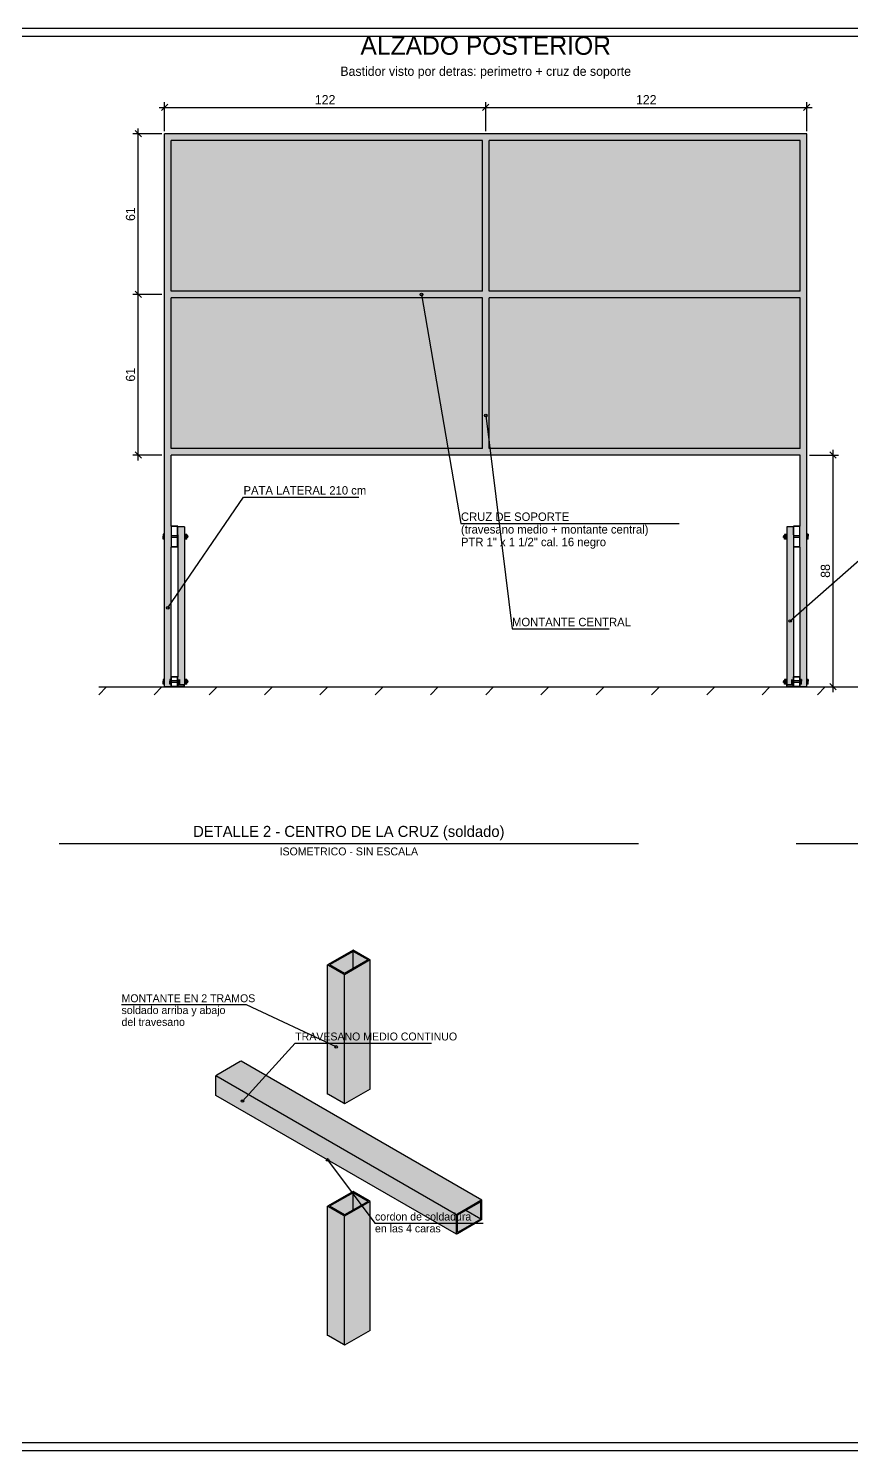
# Model space of a CAD drawing. Extents: x -37 to 1122, y -290 to 250.
# Drawn here: x 278 to 591, y -290 to 250 of the extents above; entities that cross this region are included whole.
import ezdxf
from ezdxf.enums import TextEntityAlignment as Align

# ---------------------------------------------------------------- set-up
doc = ezdxf.new("R2010")
doc.units = 0
doc.header["$LTSCALE"] = 4
for name, color, linetype in [('COTAS', 1, 'CONTINUOUS'), ('HERRAJES', 30, 'CONTINUOUS'), ('MARCO', 7, 'CONTINUOUS'), ('PISO', 8, 'CONTINUOUS'), ('RELLENO', 7, 'CONTINUOUS'), ('TEXTO', 7, 'CONTINUOUS'), ('TUBO', 8, 'CONTINUOUS')]:
    doc.layers.add(name, color=color, linetype=linetype)

msp = doc.modelspace()

# ---------------------------------------------------------------- linework, layer by layer
at = {"layer": 'COTAS'}
for p, q in [((330, 211), (330, 222)), ((452, 211), (452, 222)), ((452, 211), (452, 222)), ((574, 211), (574, 222)), ((328, 220), (454, 220)), ((328.8, 218.8), (331.2, 221.2)), ((450, 220), (576, 220)), ((450.8, 218.8), (453.2, 221.2)), ((450.8, 218.8), (453.2, 221.2)), ((572.8, 218.8), (575.2, 221.2)), ((321.2, 208.8), (318.8, 211.2)), ((320, 147), (320, 212)), ((329, 210), (318, 210)), ((329, 149), (318, 149)), ((329, 149), (318, 149)), ((321.2, 147.8), (318.8, 150.2)), ((321.2, 147.8), (318.8, 150.2)), ((320, 86), (320, 151)), ((329, 88), (318, 88)), ((321.2, 86.8), (318.8, 89.2)), ((575, 88), (586, 88)), ((585.2, 86.8), (582.8, 89.2)), ((584, -2), (584, 90)), ((575, 0), (586, 0)), ((585.2, -1.2), (582.8, 1.2))]:
    msp.add_line(p, q, dxfattribs=at)
at = {"layer": 'HERRAJES'}
for p, q in [((329.5, 57.931746), (329.5, 57.789896)), ((330, 57.931746), (329.5, 57.931746)), ((329.5, 57.789896), (329.5, 57.527792)), ((329.5, 57.527792), (329.5, 57.185336)), ((329.5, 56.814664), (329.5, 57.185336)), ((329.5, 56.472208), (329.5, 56.814664)), ((329.5, 56.210104), (329.5, 56.472208)), ((329.5, 56.068254), (329.5, 56.210104)), ((330, 56.068254), (329.5, 56.068254)), ((334.93, 57.311399), (332.69, 57.311399)), ((334.93, 56.688601), (332.69, 56.688601)), ((337.82, 57.311399), (337.62, 57.311399)), ((337.82, 56.688601), (337.62, 56.688601)), ((337.82, 57.9025), (337.82, 57.45125)), ((338.52, 57.9025), (337.82, 57.9025)), ((337.82, 56.54875), (337.82, 57.45125)), ((338.52, 57.45125), (337.82, 57.45125)), ((337.82, 56.0975), (337.82, 56.54875)), ((338.52, 56.54875), (337.82, 56.54875)), ((338.52, 56.0975), (337.82, 56.0975)), ((338.52, 57.9025), (338.52, 57.45125)), ((338.52, 56.54875), (338.52, 57.45125)), ((338.82, 57.311399), (338.52, 57.311399)), ((338.82, 56.688601), (338.52, 56.688601)), ((338.52, 56.0975), (338.52, 56.54875)), ((338.82, 57.311399), (338.82, 57.263992)), ((338.82, 57.263992), (338.82, 57.176394)), ((338.82, 57.176394), (338.82, 57.061941)), ((338.82, 56.938059), (338.82, 57.061941)), ((338.82, 56.823606), (338.82, 56.938059)), ((338.82, 56.736008), (338.82, 56.823606)), ((338.82, 56.688601), (338.82, 56.736008)), ((565.18, 57.311399), (565.18, 57.263992)), ((565.48, 57.311399), (565.18, 57.311399)), ((565.18, 57.263992), (565.18, 57.176394)), ((565.18, 57.176394), (565.18, 57.061941)), ((565.18, 56.938059), (565.18, 57.061941)), ((565.18, 56.823606), (565.18, 56.938059)), ((565.18, 56.736008), (565.18, 56.823606)), ((565.18, 56.688601), (565.18, 56.736008)), ((565.48, 56.688601), (565.18, 56.688601)), ((565.48, 57.9025), (565.48, 57.45125)), ((566.18, 57.9025), (565.48, 57.9025)), ((565.48, 56.54875), (565.48, 57.45125)), ((566.18, 57.45125), (565.48, 57.45125)), ((565.48, 56.0975), (565.48, 56.54875)), ((566.18, 56.54875), (565.48, 56.54875)), ((566.18, 56.0975), (565.48, 56.0975)), ((566.18, 57.9025), (566.18, 57.45125)), ((566.18, 56.54875), (566.18, 57.45125)), ((566.38, 57.311399), (566.18, 57.311399)), ((566.38, 56.688601), (566.18, 56.688601)), ((566.18, 56.0975), (566.18, 56.54875)), ((571.31, 57.311399), (569.07, 57.311399)), ((571.31, 56.688601), (569.07, 56.688601)), ((574.5, 57.931746), (574, 57.931746)), ((574.5, 56.068254), (574, 56.068254)), ((574.5, 57.931746), (574.5, 57.789896)), ((574.5, 57.789896), (574.5, 57.527792)), ((574.5, 57.527792), (574.5, 57.185336)), ((574.5, 56.814664), (574.5, 57.185336)), ((574.5, 56.472208), (574.5, 56.814664)), ((574.5, 56.210104), (574.5, 56.472208)), ((574.5, 56.068254), (574.5, 56.210104)), ((329.5, 2.836746), (329.5, 2.694896)), ((330, 2.836746), (329.5, 2.836746)), ((329.5, 2.694896), (329.5, 2.432792)), ((329.5, 2.432792), (329.5, 2.090336)), ((329.5, 1.719664), (329.5, 2.090336)), ((329.5, 1.377208), (329.5, 1.719664)), ((329.5, 1.115104), (329.5, 1.377208)), ((329.5, 0.973254), (329.5, 1.115104)), ((330, 0.973254), (329.5, 0.973254)), ((332.04, 2.836746), (332.04, 2.694896)), ((332.54, 2.836746), (332.04, 2.836746)), ((332.04, 2.694896), (332.04, 2.432792)), ((332.04, 2.432792), (332.04, 2.090336)), ((332.04, 1.719664), (332.04, 2.090336)), ((332.04, 1.377208), (332.04, 1.719664)), ((332.04, 1.115104), (332.04, 1.377208)), ((332.04, 0.973254), (332.04, 1.115104)), ((332.54, 0.973254), (332.04, 0.973254)), ((334.93, 2.216399), (332.69, 2.216399)), ((334.93, 1.593601), (332.69, 1.593601)), ((337.82, 2.216399), (337.62, 2.216399)), ((337.82, 1.593601), (337.62, 1.593601)), ((337.82, 2.8075), (337.82, 2.35625)), ((338.52, 2.8075), (337.82, 2.8075)), ((337.82, 1.45375), (337.82, 2.35625)), ((338.52, 2.35625), (337.82, 2.35625)), ((337.82, 1.0025), (337.82, 1.45375)), ((338.52, 1.45375), (337.82, 1.45375)), ((338.52, 1.0025), (337.82, 1.0025)), ((338.52, 2.8075), (338.52, 2.35625)), ((338.52, 1.45375), (338.52, 2.35625)), ((338.82, 2.216399), (338.52, 2.216399)), ((338.82, 1.593601), (338.52, 1.593601)), ((338.52, 1.0025), (338.52, 1.45375)), ((338.82, 2.216399), (338.82, 2.168992)), ((338.82, 2.168992), (338.82, 2.081394)), ((338.82, 2.081394), (338.82, 1.966941)), ((338.82, 1.843059), (338.82, 1.966941)), ((338.82, 1.728606), (338.82, 1.843059)), ((338.82, 1.641008), (338.82, 1.728606)), ((338.82, 1.593601), (338.82, 1.641008)), ((565.18, 2.216399), (565.18, 2.168992)), ((565.48, 2.216399), (565.18, 2.216399)), ((565.18, 2.168992), (565.18, 2.081394)), ((565.18, 2.081394), (565.18, 1.966941)), ((565.18, 1.843059), (565.18, 1.966941)), ((565.18, 1.728606), (565.18, 1.843059)), ((565.18, 1.641008), (565.18, 1.728606)), ((565.18, 1.593601), (565.18, 1.641008)), ((565.48, 1.593601), (565.18, 1.593601)), ((565.48, 2.8075), (565.48, 2.35625)), ((566.18, 2.8075), (565.48, 2.8075)), ((565.48, 1.45375), (565.48, 2.35625)), ((566.18, 2.35625), (565.48, 2.35625)), ((565.48, 1.0025), (565.48, 1.45375)), ((566.18, 1.45375), (565.48, 1.45375)), ((566.18, 1.0025), (565.48, 1.0025)), ((566.18, 2.8075), (566.18, 2.35625)), ((566.18, 1.45375), (566.18, 2.35625)), ((566.38, 2.216399), (566.18, 2.216399)), ((566.38, 1.593601), (566.18, 1.593601)), ((566.18, 1.0025), (566.18, 1.45375)), ((571.31, 2.216399), (569.07, 2.216399)), ((571.31, 1.593601), (569.07, 1.593601)), ((571.96, 2.836746), (571.46, 2.836746)), ((571.96, 0.973254), (571.46, 0.973254)), ((571.96, 2.836746), (571.96, 2.694896)), ((571.96, 2.694896), (571.96, 2.432792)), ((571.96, 2.432792), (571.96, 2.090336)), ((571.96, 1.719664), (571.96, 2.090336)), ((571.96, 1.377208), (571.96, 1.719664)), ((571.96, 1.115104), (571.96, 1.377208)), ((571.96, 0.973254), (571.96, 1.115104)), ((574.5, 2.836746), (574, 2.836746)), ((574.5, 0.973254), (574, 0.973254)), ((574.5, 2.836746), (574.5, 2.694896)), ((574.5, 2.694896), (574.5, 2.432792)), ((574.5, 2.432792), (574.5, 2.090336)), ((574.5, 1.719664), (574.5, 2.090336)), ((574.5, 1.377208), (574.5, 1.719664)), ((574.5, 1.115104), (574.5, 1.377208)), ((574.5, 0.973254), (574.5, 1.115104))]:
    msp.add_line(p, q, dxfattribs=at)
at = {"layer": 'MARCO'}
for p, q in [((1122, 250), (-37, 250)), ((1119, 247), (-34, 247)), ((-37, -290.003046), (1122, -290.003046)), ((-34, -287.003046), (1119, -287.003046))]:
    msp.add_line(p, q, dxfattribs=at)
at = {"layer": 'PISO'}
for p, q in [((305, 0), (599, 0)), ((308, 0), (305, -3)), ((329, 0), (326, -3)), ((350, 0), (347, -3)), ((371, 0), (368, -3)), ((392, 0), (389, -3)), ((413, 0), (410, -3)), ((434, 0), (431, -3)), ((455, 0), (452, -3)), ((476, 0), (473, -3)), ((497, 0), (494, -3)), ((518, 0), (515, -3)), ((539, 0), (536, -3)), ((560, 0), (557, -3)), ((581, 0), (578, -3))]:
    msp.add_line(p, q, dxfattribs=at)
at = {"layer": 'RELLENO', "color": 150}
for points in [[(330, 210), (330, 88), (574, 88)], [(574, 88), (574, 210), (330, 210)]]:
    msp.add_solid(points, dxfattribs=at)
at = {"layer": 'RELLENO', "color": 250}
for points in [[(330, 210), (330, 0), (330.15, 0)], [(330.15, 0), (330.15, 210), (330, 210)], [(330.15, 210), (330.15, 0), (332.39, 0)], [(332.39, 0), (332.39, 210), (330.15, 210)], [(330.15, 210), (330.15, 0), (332.39, 0)], [(332.39, 0), (332.39, 210), (330.15, 210)], [(332.39, 210), (332.39, 0), (332.54, 0)], [(332.54, 0), (332.54, 210), (332.39, 210)], [(332.54, 210), (332.54, 207.46), (571.46, 207.46)], [(571.46, 207.46), (571.46, 210), (332.54, 210)], [(332.54, 210), (332.54, 209.85), (571.46, 209.85)], [(571.46, 209.85), (571.46, 210), (332.54, 210)], [(332.54, 210), (332.54, 207.46), (571.46, 207.46)], [(571.46, 207.46), (571.46, 210), (332.54, 210)], [(332.54, 207.61), (332.54, 207.46), (571.46, 207.46)], [(571.46, 207.46), (571.46, 207.61), (332.54, 207.61)], [(450.73, 207.46), (450.73, 150.27), (450.88, 150.27)], [(450.88, 150.27), (450.88, 207.46), (450.73, 207.46)], [(450.88, 207.46), (450.88, 150.27), (453.12, 150.27)], [(453.12, 150.27), (453.12, 207.46), (450.88, 207.46)], [(450.88, 207.46), (450.88, 150.27), (453.12, 150.27)], [(453.12, 150.27), (453.12, 207.46), (450.88, 207.46)], [(453.12, 207.46), (453.12, 150.27), (453.27, 150.27)], [(453.27, 150.27), (453.27, 207.46), (453.12, 207.46)], [(571.46, 210), (571.46, 0), (571.61, 0)], [(571.61, 0), (571.61, 210), (571.46, 210)], [(571.61, 210), (571.61, 0), (573.85, 0)], [(573.85, 0), (573.85, 210), (571.61, 210)], [(571.61, 210), (571.61, 0), (573.85, 0)], [(573.85, 0), (573.85, 210), (571.61, 210)], [(573.85, 210), (573.85, 0), (574, 0)], [(574, 0), (574, 210), (573.85, 210)], [(332.54, 150.27), (332.54, 147.73), (571.46, 147.73)], [(571.46, 147.73), (571.46, 150.27), (332.54, 150.27)], [(332.54, 150.27), (332.54, 150.12), (571.46, 150.12)], [(571.46, 150.12), (571.46, 150.27), (332.54, 150.27)], [(332.54, 150.27), (332.54, 147.73), (571.46, 147.73)], [(571.46, 147.73), (571.46, 150.27), (332.54, 150.27)], [(332.54, 147.88), (332.54, 147.73), (571.46, 147.73)], [(571.46, 147.73), (571.46, 147.88), (332.54, 147.88)], [(450.73, 147.73), (450.73, 90.54), (450.88, 90.54)], [(450.88, 90.54), (450.88, 147.73), (450.73, 147.73)], [(450.88, 147.73), (450.88, 90.54), (453.12, 90.54)], [(453.12, 90.54), (453.12, 147.73), (450.88, 147.73)], [(450.88, 147.73), (450.88, 90.54), (453.12, 90.54)], [(453.12, 90.54), (453.12, 147.73), (450.88, 147.73)], [(453.12, 147.73), (453.12, 90.54), (453.27, 90.54)], [(453.27, 90.54), (453.27, 147.73), (453.12, 147.73)], [(332.54, 90.54), (332.54, 88), (571.46, 88)], [(571.46, 88), (571.46, 90.54), (332.54, 90.54)], [(332.54, 90.54), (332.54, 90.39), (571.46, 90.39)], [(571.46, 90.39), (571.46, 90.54), (332.54, 90.54)], [(332.54, 90.54), (332.54, 88), (571.46, 88)], [(571.46, 88), (571.46, 90.54), (332.54, 90.54)], [(332.54, 88.15), (332.54, 88), (571.46, 88)], [(571.46, 88), (571.46, 88.15), (332.54, 88.15)], [(332.54, 61), (332.54, 53), (332.69, 53)], [(332.69, 53), (332.69, 61), (332.54, 61)], [(332.69, 61), (332.69, 60.85), (334.93, 60.85)], [(334.93, 60.85), (334.93, 61), (332.69, 61)], [(334.93, 61), (334.93, 53), (335.08, 53)], [(335.08, 53), (335.08, 61), (334.93, 61)], [(335.08, 0.722271), (335.23, 0.722271), (335.23, 60.80038)], [(335.23, 60.80038), (335.08, 60.80038), (335.08, 0.722271)], [(335.23, 0.722271), (337.47, 0.722271), (337.47, 60.80038)], [(337.47, 60.80038), (335.23, 60.80038), (335.23, 0.722271)], [(337.47, 0.722271), (337.62, 0.722271), (337.62, 60.80038)], [(337.62, 60.80038), (337.47, 60.80038), (337.47, 0.722271)], [(566.38, 0.722271), (566.53, 0.722271), (566.53, 60.80038)], [(566.53, 60.80038), (566.38, 60.80038), (566.38, 0.722271)], [(566.53, 0.722271), (568.77, 0.722271), (568.77, 60.80038)], [(568.77, 60.80038), (566.53, 60.80038), (566.53, 0.722271)], [(568.77, 0.722271), (568.92, 0.722271), (568.92, 60.80038)], [(568.92, 60.80038), (568.77, 60.80038), (568.77, 0.722271)], [(568.92, 61), (568.92, 53), (569.07, 53)], [(569.07, 53), (569.07, 61), (568.92, 61)], [(569.07, 61), (569.07, 60.85), (571.31, 60.85)], [(571.31, 60.85), (571.31, 61), (569.07, 61)], [(571.31, 61), (571.31, 53), (571.46, 53)], [(571.46, 53), (571.46, 61), (571.31, 61)], [(335.23, 0), (337.47, 0), (337.47, 58.285786)], [(337.47, 58.285786), (335.23, 58.285786), (335.23, 0)], [(566.53, 0), (568.77, 0), (568.77, 58.285786)], [(568.77, 58.285786), (566.53, 58.285786), (566.53, 0)], [(332.69, 53.15), (332.69, 53), (334.93, 53)], [(334.93, 53), (334.93, 53.15), (332.69, 53.15)], [(569.07, 53.15), (569.07, 53), (571.31, 53)], [(571.31, 53), (571.31, 53.15), (569.07, 53.15)], [(332.54, 3.81), (332.54, 0), (332.69, 0)], [(332.69, 0), (332.69, 3.81), (332.54, 3.81)], [(332.69, 3.81), (332.69, 3.66), (334.93, 3.66)], [(334.93, 3.66), (334.93, 3.81), (332.69, 3.81)], [(332.69, 0.15), (332.69, 0), (334.93, 0)], [(334.93, 0), (334.93, 0.15), (332.69, 0.15)], [(334.93, 3.81), (334.93, 0), (335.08, 0)], [(335.08, 0), (335.08, 3.81), (334.93, 3.81)], [(568.92, 3.81), (568.92, 0), (569.07, 0)], [(569.07, 0), (569.07, 3.81), (568.92, 3.81)], [(569.07, 3.81), (569.07, 3.66), (571.31, 3.66)], [(571.31, 3.66), (571.31, 3.81), (569.07, 3.81)], [(569.07, 0.15), (569.07, 0), (571.31, 0)], [(571.31, 0), (571.31, 0.15), (569.07, 0.15)], [(571.31, 3.81), (571.31, 0), (571.46, 0)], [(571.46, 0), (571.46, 3.81), (571.31, 3.81)], [(401.611899, -100.439668), (401.611899, -149.477284), (407.297967, -152.760137)], [(407.297967, -152.760137), (407.297967, -103.722521), (401.611899, -100.439668)], [(391.940506, -105.583781), (391.940506, -154.621397), (392.32127, -154.841231)], [(392.32127, -154.841231), (392.32127, -105.803615), (391.940506, -105.583781)], [(392.32127, -105.803615), (392.32127, -154.841231), (398.007338, -158.124084)], [(398.007338, -158.124084), (398.007338, -109.086468), (392.32127, -105.803615)], [(398.007338, -109.086468), (398.007338, -158.124084), (398.388101, -158.343918)], [(398.388101, -158.343918), (398.388101, -109.306302), (398.007338, -109.086468)], [(358.763314, -142.325354), (358.763314, -149.770396), (450.146552, -202.530532)], [(450.146552, -202.530532), (450.146552, -195.085491), (358.763314, -142.325354)], [(349.472685, -147.689301), (349.472685, -155.134343), (440.855922, -207.89448)], [(440.855922, -207.89448), (440.855922, -200.449438), (349.472685, -147.689301)], [(349.853448, -147.469468), (349.853448, -147.909135), (441.236686, -200.669272)], [(441.236686, -200.669272), (441.236686, -200.229604), (349.853448, -147.469468)], [(349.853448, -154.474841), (349.853448, -154.914509), (441.236686, -207.674646)], [(441.236686, -207.674646), (441.236686, -207.234978), (349.853448, -154.474841)], [(401.611899, -192.09575), (401.611899, -241.133366), (407.297967, -244.416219)], [(407.297967, -244.416219), (407.297967, -195.378603), (401.611899, -192.09575)], [(391.940506, -197.239863), (391.940506, -246.277479), (392.32127, -246.497313)], [(392.32127, -246.497313), (392.32127, -197.459697), (391.940506, -197.239863)], [(392.32127, -197.459697), (392.32127, -246.497313), (398.007338, -249.780166)], [(398.007338, -249.780166), (398.007338, -200.74255), (392.32127, -197.459697)], [(398.007338, -200.74255), (398.007338, -249.780166), (398.388101, -250)], [(398.388101, -250), (398.388101, -200.962384), (398.007338, -200.74255)]]:
    msp.add_solid(points, dxfattribs=at)
at = {"layer": 'RELLENO', "color": 30}
for points in [[(329.5, 57.789896), (330, 57.789896), (330, 57.931746)], [(330, 57.931746), (329.5, 57.931746), (329.5, 57.789896)], [(329.5, 57.527792), (330, 57.527792), (330, 57.789896)], [(330, 57.789896), (329.5, 57.789896), (329.5, 57.527792)], [(329.5, 57.185336), (330, 57.185336), (330, 57.527792)], [(330, 57.527792), (329.5, 57.527792), (329.5, 57.185336)], [(329.5, 57.263992), (338.82, 57.263992), (338.82, 57.311399)], [(338.82, 57.311399), (329.5, 57.311399), (329.5, 57.263992)], [(329.5, 57.176394), (338.82, 57.176394), (338.82, 57.263992)], [(338.82, 57.263992), (329.5, 57.263992), (329.5, 57.176394)], [(329.5, 56.814664), (330, 56.814664), (330, 57.185336)], [(330, 57.185336), (329.5, 57.185336), (329.5, 56.814664)], [(329.5, 57.061941), (338.82, 57.061941), (338.82, 57.176394)], [(338.82, 57.176394), (329.5, 57.176394), (329.5, 57.061941)], [(329.5, 56.938059), (338.82, 56.938059), (338.82, 57.061941)], [(338.82, 57.061941), (329.5, 57.061941), (329.5, 56.938059)], [(329.5, 56.823606), (338.82, 56.823606), (338.82, 56.938059)], [(338.82, 56.938059), (329.5, 56.938059), (329.5, 56.823606)], [(329.5, 56.736008), (338.82, 56.736008), (338.82, 56.823606)], [(338.82, 56.823606), (329.5, 56.823606), (329.5, 56.736008)], [(329.5, 56.472208), (330, 56.472208), (330, 56.814664)], [(330, 56.814664), (329.5, 56.814664), (329.5, 56.472208)], [(329.5, 56.688601), (338.82, 56.688601), (338.82, 56.736008)], [(338.82, 56.736008), (329.5, 56.736008), (329.5, 56.688601)], [(329.5, 56.210104), (330, 56.210104), (330, 56.472208)], [(330, 56.472208), (329.5, 56.472208), (329.5, 56.210104)], [(329.5, 56.068254), (330, 56.068254), (330, 56.210104)], [(330, 56.210104), (329.5, 56.210104), (329.5, 56.068254)], [(337.82, 57.45125), (338.52, 57.45125), (338.52, 57.9025)], [(338.52, 57.9025), (337.82, 57.9025), (337.82, 57.45125)], [(337.82, 56.54875), (338.52, 56.54875), (338.52, 57.45125)], [(338.52, 57.45125), (337.82, 57.45125), (337.82, 56.54875)], [(337.82, 56.0975), (338.52, 56.0975), (338.52, 56.54875)], [(338.52, 56.54875), (337.82, 56.54875), (337.82, 56.0975)], [(565.18, 57.263992), (574.5, 57.263992), (574.5, 57.311399)], [(574.5, 57.311399), (565.18, 57.311399), (565.18, 57.263992)], [(565.18, 57.176394), (574.5, 57.176394), (574.5, 57.263992)], [(574.5, 57.263992), (565.18, 57.263992), (565.18, 57.176394)], [(565.18, 57.061941), (574.5, 57.061941), (574.5, 57.176394)], [(574.5, 57.176394), (565.18, 57.176394), (565.18, 57.061941)], [(565.18, 56.938059), (574.5, 56.938059), (574.5, 57.061941)], [(574.5, 57.061941), (565.18, 57.061941), (565.18, 56.938059)], [(565.18, 56.823606), (574.5, 56.823606), (574.5, 56.938059)], [(574.5, 56.938059), (565.18, 56.938059), (565.18, 56.823606)], [(565.18, 56.736008), (574.5, 56.736008), (574.5, 56.823606)], [(574.5, 56.823606), (565.18, 56.823606), (565.18, 56.736008)], [(565.18, 56.688601), (574.5, 56.688601), (574.5, 56.736008)], [(574.5, 56.736008), (565.18, 56.736008), (565.18, 56.688601)], [(565.48, 57.45125), (566.18, 57.45125), (566.18, 57.9025)], [(566.18, 57.9025), (565.48, 57.9025), (565.48, 57.45125)], [(565.48, 56.54875), (566.18, 56.54875), (566.18, 57.45125)], [(566.18, 57.45125), (565.48, 57.45125), (565.48, 56.54875)], [(565.48, 56.0975), (566.18, 56.0975), (566.18, 56.54875)], [(566.18, 56.54875), (565.48, 56.54875), (565.48, 56.0975)], [(574, 57.789896), (574.5, 57.789896), (574.5, 57.931746)], [(574.5, 57.931746), (574, 57.931746), (574, 57.789896)], [(574, 57.527792), (574.5, 57.527792), (574.5, 57.789896)], [(574.5, 57.789896), (574, 57.789896), (574, 57.527792)], [(574, 57.185336), (574.5, 57.185336), (574.5, 57.527792)], [(574.5, 57.527792), (574, 57.527792), (574, 57.185336)], [(574, 56.814664), (574.5, 56.814664), (574.5, 57.185336)], [(574.5, 57.185336), (574, 57.185336), (574, 56.814664)], [(574, 56.472208), (574.5, 56.472208), (574.5, 56.814664)], [(574.5, 56.814664), (574, 56.814664), (574, 56.472208)], [(574, 56.210104), (574.5, 56.210104), (574.5, 56.472208)], [(574.5, 56.472208), (574, 56.472208), (574, 56.210104)], [(574, 56.068254), (574.5, 56.068254), (574.5, 56.210104)], [(574.5, 56.210104), (574, 56.210104), (574, 56.068254)], [(329.5, 2.694896), (330, 2.694896), (330, 2.836746)], [(330, 2.836746), (329.5, 2.836746), (329.5, 2.694896)], [(329.5, 2.432792), (330, 2.432792), (330, 2.694896)], [(330, 2.694896), (329.5, 2.694896), (329.5, 2.432792)], [(329.5, 2.090336), (330, 2.090336), (330, 2.432792)], [(330, 2.432792), (329.5, 2.432792), (329.5, 2.090336)], [(329.5, 2.168992), (336.28, 2.168992), (336.28, 2.216399)], [(336.28, 2.216399), (329.5, 2.216399), (329.5, 2.168992)], [(329.5, 2.081394), (336.28, 2.081394), (336.28, 2.168992)], [(336.28, 2.168992), (329.5, 2.168992), (329.5, 2.081394)], [(329.5, 1.719664), (330, 1.719664), (330, 2.090336)], [(330, 2.090336), (329.5, 2.090336), (329.5, 1.719664)], [(329.5, 1.966941), (336.28, 1.966941), (336.28, 2.081394)], [(336.28, 2.081394), (329.5, 2.081394), (329.5, 1.966941)], [(329.5, 1.843059), (336.28, 1.843059), (336.28, 1.966941)], [(336.28, 1.966941), (329.5, 1.966941), (329.5, 1.843059)], [(329.5, 1.728606), (336.28, 1.728606), (336.28, 1.843059)], [(336.28, 1.843059), (329.5, 1.843059), (329.5, 1.728606)], [(329.5, 1.641008), (336.28, 1.641008), (336.28, 1.728606)], [(336.28, 1.728606), (329.5, 1.728606), (329.5, 1.641008)], [(329.5, 1.377208), (330, 1.377208), (330, 1.719664)], [(330, 1.719664), (329.5, 1.719664), (329.5, 1.377208)], [(329.5, 1.593601), (336.28, 1.593601), (336.28, 1.641008)], [(336.28, 1.641008), (329.5, 1.641008), (329.5, 1.593601)], [(329.5, 1.115104), (330, 1.115104), (330, 1.377208)], [(330, 1.377208), (329.5, 1.377208), (329.5, 1.115104)], [(329.5, 0.973254), (330, 0.973254), (330, 1.115104)], [(330, 1.115104), (329.5, 1.115104), (329.5, 0.973254)], [(332.04, 2.694896), (332.54, 2.694896), (332.54, 2.836746)], [(332.54, 2.836746), (332.04, 2.836746), (332.04, 2.694896)], [(332.04, 2.432792), (332.54, 2.432792), (332.54, 2.694896)], [(332.54, 2.694896), (332.04, 2.694896), (332.04, 2.432792)], [(332.04, 2.090336), (332.54, 2.090336), (332.54, 2.432792)], [(332.54, 2.432792), (332.04, 2.432792), (332.04, 2.090336)], [(332.04, 2.168992), (338.82, 2.168992), (338.82, 2.216399)], [(338.82, 2.216399), (332.04, 2.216399), (332.04, 2.168992)], [(332.04, 2.081394), (338.82, 2.081394), (338.82, 2.168992)], [(338.82, 2.168992), (332.04, 2.168992), (332.04, 2.081394)], [(332.04, 1.719664), (332.54, 1.719664), (332.54, 2.090336)], [(332.54, 2.090336), (332.04, 2.090336), (332.04, 1.719664)], [(332.04, 1.966941), (338.82, 1.966941), (338.82, 2.081394)], [(338.82, 2.081394), (332.04, 2.081394), (332.04, 1.966941)], [(332.04, 1.843059), (338.82, 1.843059), (338.82, 1.966941)], [(338.82, 1.966941), (332.04, 1.966941), (332.04, 1.843059)], [(332.04, 1.728606), (338.82, 1.728606), (338.82, 1.843059)], [(338.82, 1.843059), (332.04, 1.843059), (332.04, 1.728606)], [(332.04, 1.641008), (338.82, 1.641008), (338.82, 1.728606)], [(338.82, 1.728606), (332.04, 1.728606), (332.04, 1.641008)], [(332.04, 1.377208), (332.54, 1.377208), (332.54, 1.719664)], [(332.54, 1.719664), (332.04, 1.719664), (332.04, 1.377208)], [(332.04, 1.593601), (338.82, 1.593601), (338.82, 1.641008)], [(338.82, 1.641008), (332.04, 1.641008), (332.04, 1.593601)], [(332.04, 1.115104), (332.54, 1.115104), (332.54, 1.377208)], [(332.54, 1.377208), (332.04, 1.377208), (332.04, 1.115104)], [(332.04, 0.973254), (332.54, 0.973254), (332.54, 1.115104)], [(332.54, 1.115104), (332.04, 1.115104), (332.04, 0.973254)], [(335.28, 2.35625), (335.98, 2.35625), (335.98, 2.8075)], [(335.98, 2.8075), (335.28, 2.8075), (335.28, 2.35625)], [(335.28, 1.45375), (335.98, 1.45375), (335.98, 2.35625)], [(335.98, 2.35625), (335.28, 2.35625), (335.28, 1.45375)], [(335.28, 1.0025), (335.98, 1.0025), (335.98, 1.45375)], [(335.98, 1.45375), (335.28, 1.45375), (335.28, 1.0025)], [(337.82, 2.35625), (338.52, 2.35625), (338.52, 2.8075)], [(338.52, 2.8075), (337.82, 2.8075), (337.82, 2.35625)], [(337.82, 1.45375), (338.52, 1.45375), (338.52, 2.35625)], [(338.52, 2.35625), (337.82, 2.35625), (337.82, 1.45375)], [(337.82, 1.0025), (338.52, 1.0025), (338.52, 1.45375)], [(338.52, 1.45375), (337.82, 1.45375), (337.82, 1.0025)], [(565.18, 2.168992), (571.96, 2.168992), (571.96, 2.216399)], [(571.96, 2.216399), (565.18, 2.216399), (565.18, 2.168992)], [(565.18, 2.081394), (571.96, 2.081394), (571.96, 2.168992)], [(571.96, 2.168992), (565.18, 2.168992), (565.18, 2.081394)], [(565.18, 1.966941), (571.96, 1.966941), (571.96, 2.081394)], [(571.96, 2.081394), (565.18, 2.081394), (565.18, 1.966941)], [(565.18, 1.843059), (571.96, 1.843059), (571.96, 1.966941)], [(571.96, 1.966941), (565.18, 1.966941), (565.18, 1.843059)], [(565.18, 1.728606), (571.96, 1.728606), (571.96, 1.843059)], [(571.96, 1.843059), (565.18, 1.843059), (565.18, 1.728606)], [(565.18, 1.641008), (571.96, 1.641008), (571.96, 1.728606)], [(571.96, 1.728606), (565.18, 1.728606), (565.18, 1.641008)], [(565.18, 1.593601), (571.96, 1.593601), (571.96, 1.641008)], [(571.96, 1.641008), (565.18, 1.641008), (565.18, 1.593601)], [(565.48, 2.35625), (566.18, 2.35625), (566.18, 2.8075)], [(566.18, 2.8075), (565.48, 2.8075), (565.48, 2.35625)], [(565.48, 1.45375), (566.18, 1.45375), (566.18, 2.35625)], [(566.18, 2.35625), (565.48, 2.35625), (565.48, 1.45375)], [(565.48, 1.0025), (566.18, 1.0025), (566.18, 1.45375)], [(566.18, 1.45375), (565.48, 1.45375), (565.48, 1.0025)], [(567.72, 2.168992), (574.5, 2.168992), (574.5, 2.216399)], [(574.5, 2.216399), (567.72, 2.216399), (567.72, 2.168992)], [(567.72, 2.081394), (574.5, 2.081394), (574.5, 2.168992)], [(574.5, 2.168992), (567.72, 2.168992), (567.72, 2.081394)], [(567.72, 1.966941), (574.5, 1.966941), (574.5, 2.081394)], [(574.5, 2.081394), (567.72, 2.081394), (567.72, 1.966941)], [(567.72, 1.843059), (574.5, 1.843059), (574.5, 1.966941)], [(574.5, 1.966941), (567.72, 1.966941), (567.72, 1.843059)], [(567.72, 1.728606), (574.5, 1.728606), (574.5, 1.843059)], [(574.5, 1.843059), (567.72, 1.843059), (567.72, 1.728606)], [(567.72, 1.641008), (574.5, 1.641008), (574.5, 1.728606)], [(574.5, 1.728606), (567.72, 1.728606), (567.72, 1.641008)], [(567.72, 1.593601), (574.5, 1.593601), (574.5, 1.641008)], [(574.5, 1.641008), (567.72, 1.641008), (567.72, 1.593601)], [(568.02, 2.35625), (568.72, 2.35625), (568.72, 2.8075)], [(568.72, 2.8075), (568.02, 2.8075), (568.02, 2.35625)], [(568.02, 1.45375), (568.72, 1.45375), (568.72, 2.35625)], [(568.72, 2.35625), (568.02, 2.35625), (568.02, 1.45375)], [(568.02, 1.0025), (568.72, 1.0025), (568.72, 1.45375)], [(568.72, 1.45375), (568.02, 1.45375), (568.02, 1.0025)], [(571.46, 2.694896), (571.96, 2.694896), (571.96, 2.836746)], [(571.96, 2.836746), (571.46, 2.836746), (571.46, 2.694896)], [(571.46, 2.432792), (571.96, 2.432792), (571.96, 2.694896)], [(571.96, 2.694896), (571.46, 2.694896), (571.46, 2.432792)], [(571.46, 2.090336), (571.96, 2.090336), (571.96, 2.432792)], [(571.96, 2.432792), (571.46, 2.432792), (571.46, 2.090336)], [(571.46, 1.719664), (571.96, 1.719664), (571.96, 2.090336)], [(571.96, 2.090336), (571.46, 2.090336), (571.46, 1.719664)], [(571.46, 1.377208), (571.96, 1.377208), (571.96, 1.719664)], [(571.96, 1.719664), (571.46, 1.719664), (571.46, 1.377208)], [(571.46, 1.115104), (571.96, 1.115104), (571.96, 1.377208)], [(571.96, 1.377208), (571.46, 1.377208), (571.46, 1.115104)], [(571.46, 0.973254), (571.96, 0.973254), (571.96, 1.115104)], [(571.96, 1.115104), (571.46, 1.115104), (571.46, 0.973254)], [(574, 2.694896), (574.5, 2.694896), (574.5, 2.836746)], [(574.5, 2.836746), (574, 2.836746), (574, 2.694896)], [(574, 2.432792), (574.5, 2.432792), (574.5, 2.694896)], [(574.5, 2.694896), (574, 2.694896), (574, 2.432792)], [(574, 2.090336), (574.5, 2.090336), (574.5, 2.432792)], [(574.5, 2.432792), (574, 2.432792), (574, 2.090336)], [(574, 1.719664), (574.5, 1.719664), (574.5, 2.090336)], [(574.5, 2.090336), (574, 2.090336), (574, 1.719664)], [(574, 1.377208), (574.5, 1.377208), (574.5, 1.719664)], [(574.5, 1.719664), (574, 1.719664), (574, 1.377208)], [(574, 1.115104), (574.5, 1.115104), (574.5, 1.377208)], [(574.5, 1.377208), (574, 1.377208), (574, 1.115104)], [(574, 0.973254), (574.5, 0.973254), (574.5, 1.115104)], [(574.5, 1.115104), (574, 1.115104), (574, 0.973254)]]:
    msp.add_solid(points, dxfattribs=at)
at = {"layer": 'RELLENO', "color": 252}
for points in [[(335.08, 0), (335.23, 0), (335.23, 0.722271)], [(335.23, 0.722271), (335.08, 0.722271), (335.08, 0)], [(335.23, 0.619214), (337.47, 0.619214), (337.47, 0.722271)], [(337.47, 0.722271), (335.23, 0.722271), (335.23, 0.619214)], [(337.47, 0), (337.62, 0), (337.62, 0.722271)], [(337.62, 0.722271), (337.47, 0.722271), (337.47, 0)], [(566.38, 0), (566.53, 0), (566.53, 0.722271)], [(566.53, 0.722271), (566.38, 0.722271), (566.38, 0)], [(566.53, 0.619214), (568.77, 0.619214), (568.77, 0.722271)], [(568.77, 0.722271), (566.53, 0.722271), (566.53, 0.619214)], [(568.77, 0), (568.92, 0), (568.92, 0.722271)], [(568.92, 0.722271), (568.77, 0.722271), (568.77, 0)], [(401.611899, -100), (391.940506, -105.583781), (392.32127, -105.803615)], [(392.32127, -105.803615), (401.992662, -100.219834), (401.611899, -100)], [(401.992662, -100.219834), (401.611899, -100.439668), (407.297967, -103.722521)], [(407.297967, -103.722521), (407.67873, -103.502687), (401.992662, -100.219834)], [(392.702033, -105.583781), (392.32127, -105.803615), (398.007338, -109.086468)], [(398.007338, -109.086468), (398.388101, -108.866634), (392.702033, -105.583781)], [(407.67873, -103.502687), (398.007338, -109.086468), (398.388101, -109.306302)], [(398.388101, -109.306302), (408.059494, -103.722521), (407.67873, -103.502687)], [(358.763314, -142.325354), (349.853448, -147.469468), (441.236686, -200.229604)], [(359.144078, -142.10552), (358.763314, -142.325354), (450.146552, -195.085491)], [(441.236686, -200.229604), (450.146552, -195.085491), (358.763314, -142.325354)], [(450.146552, -195.085491), (450.527315, -194.865657), (359.144078, -142.10552)], [(349.853448, -147.469468), (349.472685, -147.689301), (440.855922, -200.449438)], [(440.855922, -200.449438), (441.236686, -200.229604), (349.853448, -147.469468)], [(358.763314, -149.330728), (349.853448, -154.474841), (441.236686, -207.234978)], [(441.236686, -207.234978), (450.146552, -202.090865), (358.763314, -149.330728)], [(401.611899, -191.656082), (391.940506, -197.239863), (392.32127, -197.459697)], [(392.32127, -197.459697), (401.992662, -191.875916), (401.611899, -191.656082)], [(401.992662, -191.875916), (401.611899, -192.09575), (407.297967, -195.378603)], [(407.297967, -195.378603), (407.67873, -195.158769), (401.992662, -191.875916)], [(392.702033, -197.239863), (392.32127, -197.459697), (398.007338, -200.74255)], [(398.007338, -200.74255), (398.388101, -200.522716), (392.702033, -197.239863)], [(407.67873, -195.158769), (398.007338, -200.74255), (398.388101, -200.962384)], [(398.388101, -200.962384), (408.059494, -195.378603), (407.67873, -195.158769)]]:
    msp.add_solid(points, dxfattribs=at)
at = {"layer": 'RELLENO', "color": 251}
for points in [[(401.992662, -149.25745), (401.992662, -100.219834), (392.32127, -105.803615)], [(392.32127, -105.803615), (392.32127, -154.841231), (401.992662, -149.25745)], [(408.059494, -152.760137), (408.059494, -103.722521), (398.388101, -109.306302)], [(407.67873, -152.540303), (407.67873, -103.502687), (407.297967, -103.722521)], [(407.297967, -103.722521), (407.297967, -152.760137), (407.67873, -152.540303)], [(398.388101, -157.90425), (398.388101, -108.866634), (398.007338, -109.086468)], [(398.007338, -109.086468), (398.007338, -158.124084), (398.388101, -157.90425)], [(398.388101, -109.306302), (398.388101, -158.343918), (408.059494, -152.760137)], [(401.992662, -240.913532), (401.992662, -191.875916), (392.32127, -197.459697)], [(392.32127, -197.459697), (392.32127, -246.497313), (401.992662, -240.913532)], [(408.059494, -244.416219), (408.059494, -195.378603), (398.388101, -200.962384)], [(407.67873, -244.196385), (407.67873, -195.158769), (407.297967, -195.378603)], [(407.297967, -195.378603), (407.297967, -244.416219), (407.67873, -244.196385)], [(450.146552, -195.525159), (450.146552, -195.085491), (441.236686, -200.229604)], [(441.236686, -200.229604), (441.236686, -200.669272), (450.146552, -195.525159)], [(450.527315, -202.310699), (450.527315, -194.865657), (450.146552, -195.085491)], [(450.146552, -195.085491), (450.146552, -202.530532), (450.527315, -202.310699)], [(398.388101, -249.560332), (398.388101, -200.522716), (398.007338, -200.74255)], [(398.007338, -200.74255), (398.007338, -249.780166), (398.388101, -249.560332)], [(398.388101, -200.962384), (398.388101, -250), (408.059494, -244.416219)], [(441.236686, -207.674646), (441.236686, -200.229604), (440.855922, -200.449438)], [(440.855922, -200.449438), (440.855922, -207.89448), (441.236686, -207.674646)], [(450.146552, -202.530532), (450.146552, -202.090865), (441.236686, -207.234978)], [(441.236686, -207.234978), (441.236686, -207.674646), (450.146552, -202.530532)]]:
    msp.add_solid(points, dxfattribs=at)
at = {"layer": 'TEXTO'}
for p, q in [((427.6, 149), (442.6, 62)), ((452, 103), (462, 22)), ((331.27, 30), (360, 72)), ((360, 72), (403.776, 72)), ((442.6, 62), (525.544, 62)), ((567.65, 25), (596, 50)), ((462, 22), (498.864, 22)), ((290, -59.5), (510, -59.5)), ((570, -59.5), (790, -59.5)), ((361.164304, -120.756229), (313.644304, -120.756229)), ((395.164304, -136.756229), (361.164304, -120.756229)), ((359.626378, -157.27406), (379.626378, -135.27406)), ((379.626378, -135.27406), (431.466378, -135.27406)), ((391.940506, -179.653151), (409.940506, -203.653151)), ((409.940506, -203.653151), (450.980506, -203.653151))]:
    msp.add_line(p, q, dxfattribs=at)
for centre in [(427.6, 149), (452, 103), (331.27, 30), (567.65, 25), (395.164304, -136.756229), (359.626378, -157.27406), (391.940506, -179.653151)]:
    msp.add_circle(centre, 0.5, dxfattribs=at)
at = {"layer": 'TUBO'}
for p, q in [((330.15, 210), (330, 210)), ((330, 0), (330, 210)), ((332.39, 210), (330.15, 210)), ((332.54, 210), (332.39, 210)), ((571.46, 210), (332.54, 210)), ((332.54, 150.27), (332.54, 207.46)), ((450.73, 207.46), (332.54, 207.46)), ((450.73, 150.27), (450.73, 207.46)), ((571.46, 207.46), (453.27, 207.46)), ((453.27, 150.27), (453.27, 207.46)), ((571.61, 210), (571.46, 210)), ((571.46, 150.27), (571.46, 207.46)), ((573.85, 210), (571.61, 210)), ((574, 210), (573.85, 210)), ((574, 0), (574, 210)), ((450.73, 150.27), (332.54, 150.27)), ((332.54, 90.54), (332.54, 147.73)), ((450.73, 147.73), (332.54, 147.73)), ((450.73, 90.54), (450.73, 147.73)), ((571.46, 150.27), (453.27, 150.27)), ((571.46, 147.73), (453.27, 147.73)), ((453.27, 90.54), (453.27, 147.73)), ((571.46, 90.54), (571.46, 147.73)), ((450.73, 90.54), (332.54, 90.54)), ((332.54, 61), (332.54, 88)), ((571.46, 88), (332.54, 88)), ((571.46, 90.54), (453.27, 90.54)), ((571.46, 61), (571.46, 88)), ((332.69, 61), (332.54, 61)), ((334.93, 61), (332.69, 61)), ((332.69, 53.15), (332.69, 60.85)), ((334.93, 60.85), (332.69, 60.85)), ((335.08, 61), (334.93, 61)), ((334.93, 53.15), (334.93, 60.85)), ((335.08, 57.757925), (335.08, 61)), ((335.23, 60.80038), (335.08, 60.80038)), ((337.47, 60.80038), (335.23, 60.80038)), ((337.62, 60.80038), (337.47, 60.80038)), ((337.62, 60.80038), (337.62, 0.722271)), ((566.38, 60.80038), (566.38, 0.722271)), ((566.53, 60.80038), (566.38, 60.80038)), ((568.77, 60.80038), (566.53, 60.80038)), ((568.92, 60.80038), (568.77, 60.80038)), ((569.07, 61), (568.92, 61)), ((568.92, 57.757925), (568.92, 61)), ((571.31, 61), (569.07, 61)), ((569.07, 53.15), (569.07, 60.85)), ((571.31, 60.85), (569.07, 60.85)), ((571.46, 61), (571.31, 61)), ((571.31, 53.15), (571.31, 60.85)), ((335.08, 57.758137), (335.08, 3.81)), ((568.92, 57.758137), (568.92, 3.81)), ((332.54, 3.81), (332.54, 53)), ((332.69, 53), (332.54, 53)), ((334.93, 53.15), (332.69, 53.15)), ((334.93, 53), (332.69, 53)), ((335.08, 53), (334.93, 53)), ((569.07, 53), (568.92, 53)), ((571.31, 53.15), (569.07, 53.15)), ((571.31, 53), (569.07, 53)), ((571.46, 53), (571.31, 53)), ((571.46, 3.81), (571.46, 53)), ((330.15, 0), (330, 0)), ((332.39, 0), (330.15, 0)), ((332.54, 0), (332.39, 0)), ((332.69, 3.81), (332.54, 3.81)), ((332.54, 0), (332.54, 3.81)), ((332.69, 0), (332.54, 0)), ((334.93, 3.81), (332.69, 3.81)), ((332.69, 0.15), (332.69, 3.66)), ((334.93, 3.66), (332.69, 3.66)), ((334.93, 0.15), (332.69, 0.15)), ((334.93, 0), (332.69, 0)), ((335.08, 3.81), (334.93, 3.81)), ((334.93, 0.15), (334.93, 3.66)), ((335.08, 0), (334.93, 0)), ((335.08, 0), (335.08, 3.81)), ((335.23, 0.722271), (335.08, 0.722271)), ((335.23, 0), (335.08, 0)), ((337.47, 0.722271), (335.23, 0.722271)), ((335.23, 0), (335.23, 0.619214)), ((337.47, 0.619214), (335.23, 0.619214)), ((337.47, 0), (335.23, 0)), ((337.62, 0.722271), (337.47, 0.722271)), ((337.47, 0), (337.47, 0.619214)), ((337.62, 0), (337.47, 0)), ((337.62, 0), (337.62, 0.722271)), ((566.38, 0), (566.38, 0.722271)), ((566.53, 0.722271), (566.38, 0.722271)), ((566.53, 0), (566.38, 0)), ((568.77, 0.722271), (566.53, 0.722271)), ((566.53, 0), (566.53, 0.619214)), ((568.77, 0.619214), (566.53, 0.619214)), ((568.77, 0), (566.53, 0)), ((568.92, 0.722271), (568.77, 0.722271)), ((568.77, 0), (568.77, 0.619214)), ((568.92, 0), (568.77, 0)), ((569.07, 3.81), (568.92, 3.81)), ((568.92, 0), (568.92, 3.81)), ((569.07, 0), (568.92, 0)), ((571.31, 3.81), (569.07, 3.81)), ((569.07, 0.15), (569.07, 3.66)), ((571.31, 3.66), (569.07, 3.66)), ((571.31, 0.15), (569.07, 0.15)), ((571.31, 0), (569.07, 0)), ((571.46, 3.81), (571.31, 3.81)), ((571.31, 0.15), (571.31, 3.66)), ((571.46, 0), (571.31, 0)), ((571.46, 0), (571.46, 3.81)), ((571.61, 0), (571.46, 0)), ((573.85, 0), (571.61, 0)), ((574, 0), (573.85, 0)), ((401.611899, -100), (391.940506, -105.583781)), ((401.611899, -100.439668), (392.702033, -105.583781)), ((401.992662, -100.219834), (401.611899, -100)), ((407.297967, -103.722521), (401.611899, -100.439668)), ((401.611899, -107.005374), (401.611899, -100.439668)), ((407.67873, -103.502687), (401.992662, -100.219834)), ((392.32127, -105.803615), (391.940506, -105.583781)), ((391.940506, -154.621397), (391.940506, -105.583781)), ((398.007338, -109.086468), (392.32127, -105.803615)), ((398.388101, -108.866634), (392.702033, -105.583781)), ((407.297967, -103.722521), (398.388101, -108.866634)), ((408.059494, -103.722521), (398.388101, -109.306302)), ((408.059494, -103.722521), (407.67873, -103.502687)), ((408.059494, -152.760137), (408.059494, -103.722521)), ((398.388101, -109.306302), (398.007338, -109.086468)), ((398.388101, -158.343918), (398.388101, -109.306302)), ((358.763314, -142.325354), (349.853448, -147.469468)), ((359.144078, -142.10552), (358.763314, -142.325354)), ((450.527315, -194.865657), (359.144078, -142.10552)), ((349.853448, -147.469468), (349.472685, -147.689301)), ((440.855922, -200.449438), (349.472685, -147.689301)), ((349.472685, -155.134343), (349.472685, -147.689301)), ((440.855922, -207.89448), (349.472685, -155.134343)), ((392.32127, -154.841231), (391.940506, -154.621397)), ((398.007338, -158.124084), (392.32127, -154.841231)), ((408.059494, -152.760137), (398.388101, -158.343918)), ((398.388101, -158.343918), (398.007338, -158.124084)), ((401.611899, -191.656082), (391.940506, -197.239863)), ((401.611899, -192.09575), (392.702033, -197.239863)), ((401.992662, -191.875916), (401.611899, -191.656082)), ((407.297967, -195.378603), (401.611899, -192.09575)), ((401.611899, -198.661456), (401.611899, -192.09575)), ((407.67873, -195.158769), (401.992662, -191.875916)), ((392.32127, -197.459697), (391.940506, -197.239863)), ((391.940506, -246.277479), (391.940506, -197.239863)), ((398.007338, -200.74255), (392.32127, -197.459697)), ((398.388101, -200.522716), (392.702033, -197.239863)), ((407.297967, -195.378603), (398.388101, -200.522716)), ((408.059494, -195.378603), (398.388101, -200.962384)), ((408.059494, -195.378603), (407.67873, -195.158769)), ((408.059494, -244.416219), (408.059494, -195.378603)), ((450.146552, -195.085491), (441.236686, -200.229604)), ((450.146552, -195.525159), (441.236686, -200.669272)), ((450.146552, -202.090865), (444.460483, -198.808012)), ((450.527315, -194.865657), (450.146552, -195.085491)), ((450.146552, -202.090865), (450.146552, -195.525159)), ((450.527315, -202.310699), (450.527315, -194.865657)), ((398.388101, -200.962384), (398.007338, -200.74255)), ((398.388101, -250), (398.388101, -200.962384)), ((441.236686, -200.229604), (440.855922, -200.449438)), ((440.855922, -207.89448), (440.855922, -200.449438)), ((441.236686, -207.234978), (441.236686, -200.669272)), ((450.146552, -202.090865), (441.236686, -207.234978)), ((450.146552, -202.530532), (441.236686, -207.674646)), ((450.527315, -202.310699), (450.146552, -202.530532)), ((441.236686, -207.674646), (440.855922, -207.89448)), ((392.32127, -246.497313), (391.940506, -246.277479)), ((398.007338, -249.780166), (392.32127, -246.497313)), ((408.059494, -244.416219), (398.388101, -250)), ((398.388101, -250), (398.007338, -249.780166))]:
    msp.add_line(p, q, dxfattribs=at)

# ---------------------------------------------------------------- texts
at = {"layer": 'COTAS'}
for p in [(391, 221.2), (513, 221.2)]:
    msp.add_text('122', height=3.5, dxfattribs=at).set_placement(p, align=Align.CENTER)
for s, p in [('61', (318.8, 179.5)), ('61', (318.8, 118.5)), ('88', (582.8, 44))]:
    msp.add_text(s, height=3.5, rotation=90, dxfattribs=at).set_placement(p, align=Align.CENTER)
at = {"layer": 'TEXTO'}
for s, height, p in [('ALZADO POSTERIOR', 7, (452, 240)), ('Bastidor visto por detras: perimetro + cruz de soporte', 3.5, (452, 232)), ('DETALLE 2 - CENTRO DE LA CRUZ (soldado)', 4.2, (400, -57)), ('ISOMETRICO - SIN ESCALA', 3, (400, -64))]:
    msp.add_text(s, height=height, dxfattribs=at).set_placement(p, align=Align.CENTER)
for s, height, p in [('PATA LATERAL 210 cm', 3.2, (360, 73)), ('CRUZ DE SOPORTE', 3.2, (442.6, 63)), ('(travesano medio + montante central)', 3.2, (442.6, 58.2)), ('PTR 1" x 1 1/2" cal. 16 negro', 3.2, (442.6, 53.4)), ('MONTANTE CENTRAL', 3.2, (462, 23)), ('MONTANTE EN 2 TRAMOS', 3, (313.644304, -119.756229)), ('soldado arriba y abajo', 3, (313.644304, -124.256229)), ('del travesano', 3, (313.644304, -128.756229)), ('TRAVESANO MEDIO CONTINUO', 3, (379.626378, -134.27406)), ('cordon de soldadura', 3, (409.940506, -202.653151)), ('en las 4 caras', 3, (409.940506, -207.153151))]:
    msp.add_text(s, height=height, dxfattribs=at).set_placement(p)

doc.saveas('drawing.dxf')
